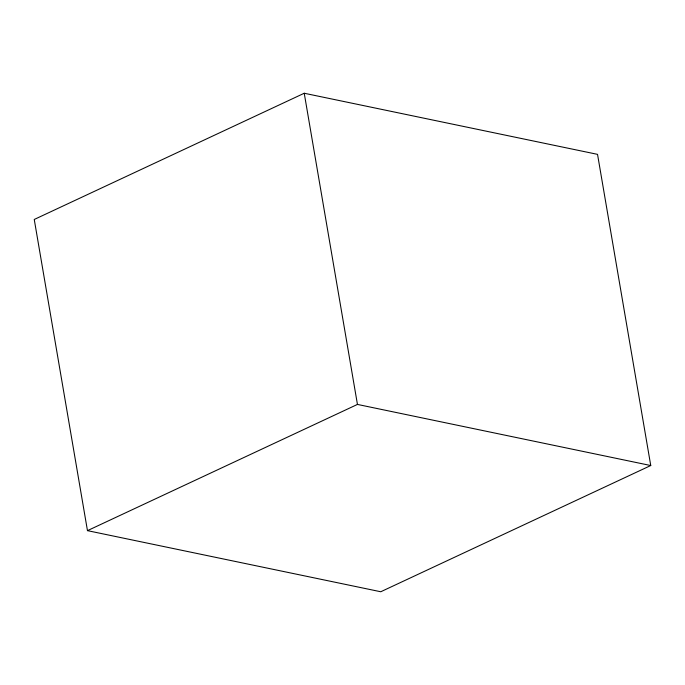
<?xml version="1.0" encoding="UTF-8"?>
<svg xmlns="http://www.w3.org/2000/svg" width="685" height="685" viewBox="0 0 685 685"><rect width="100%" height="100%" fill="white"/><g stroke="black" fill="none" stroke-linecap="round" stroke-linejoin="round"><path stroke-width="1.03" d="M304.234 93.246L34.25 219.465L87.466 530.644L380.766 591.754L650.75 465.535L597.534 154.356L304.234 93.246L357.45 404.424L650.75 465.535M87.466 530.644L357.45 404.424"/></g></svg>
